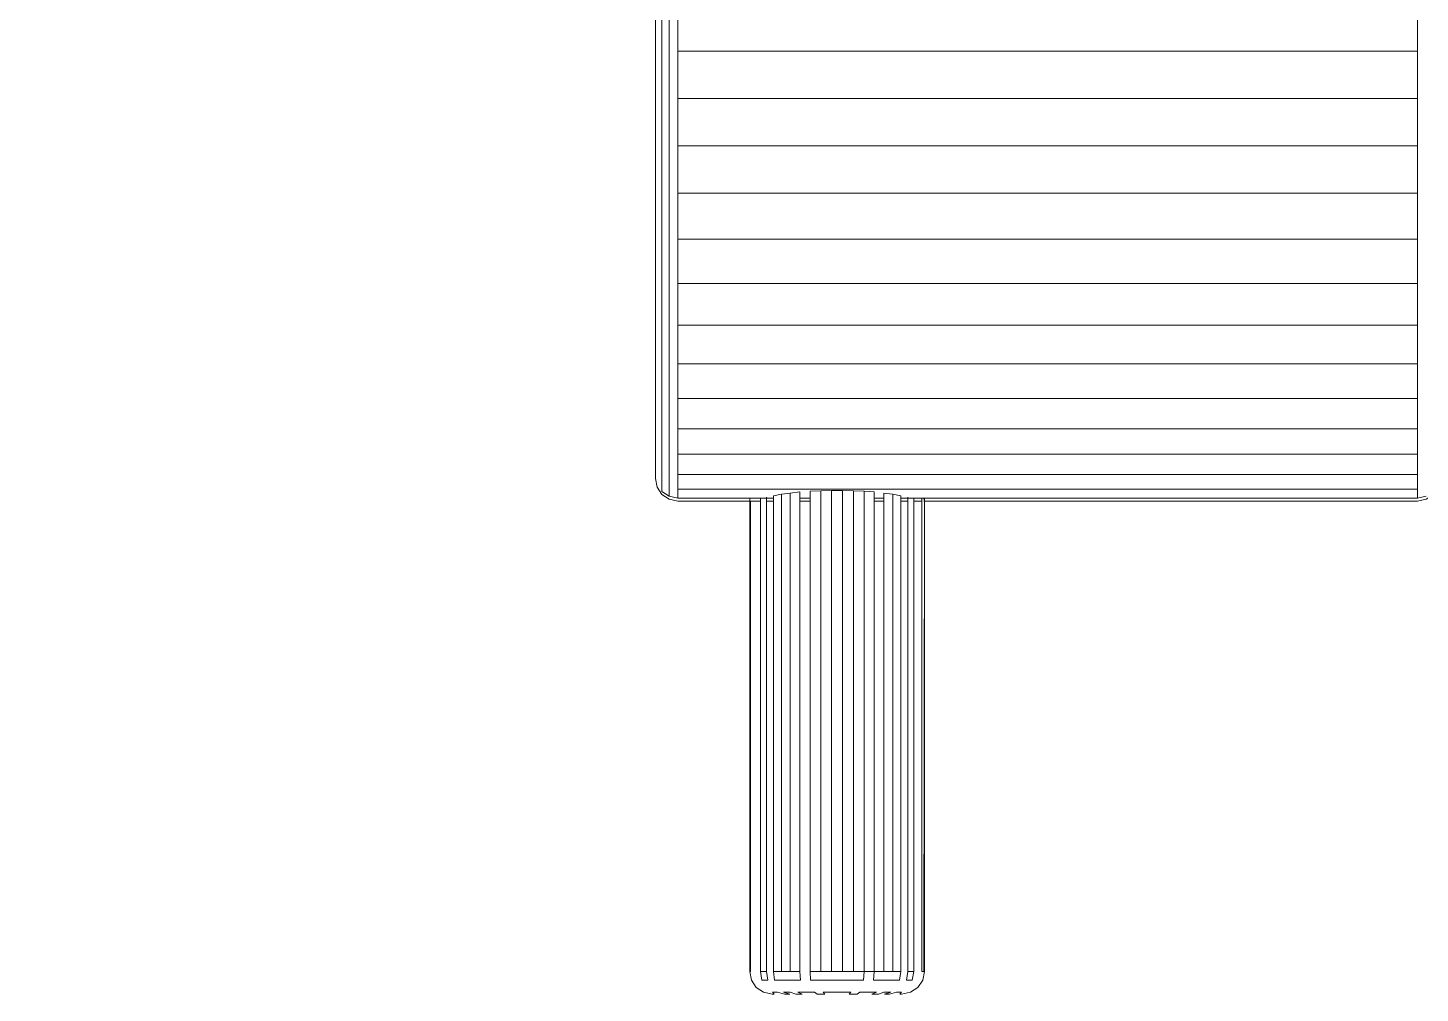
# Model space of a CAD drawing. Header units: centimetres. Extents: x -48696 to 156237, y -5617 to 29024.
# Drawn here: x 88706.5 to 88713.12, y 12971.67 to 12976.26 of the extents above; entities that cross this region are included whole.
import ezdxf

# ---------------------------------------------------------------- set-up
doc = ezdxf.new("R2010")
doc.units = ezdxf.units.CM
doc.layers.add('Moveis', color=1, linetype='Continuous', lineweight=9)
doc.layers.add('Parede Baixa', color=5, linetype='Continuous', lineweight=50)
doc.layers.add('Piso', color=55, linetype='Continuous')

# ---------------------------------------------------------------- blocks, each defined once
blk = doc.blocks.new('o')
at = {"layer": 'Moveis'}
for p, q in [((12558.3986, 3252.9781), (12558.3986, 3256.1577)), ((12558.3368, 3255.0878), (12558.3368, 3254.8831)), ((12558.3693, 3255.081), (12558.3693, 3254.8791)), ((12558.3368, 3254.8831), (12558.3368, 3254.6735)), ((12558.3693, 3254.8791), (12558.3693, 3254.6721)), ((12558.3368, 3254.6735), (12558.3368, 3254.4622)), ((12558.3693, 3254.6721), (12558.3693, 3254.4636)), ((12558.3368, 3254.4622), (12558.3368, 3254.2526)), ((12558.3693, 3254.4636), (12558.3693, 3254.2567)), ((12558.3368, 3254.2526), (12558.3368, 3254.048)), ((12558.3693, 3254.2567), (12558.3693, 3254.0547)), ((12558.3693, 3254.0547), (12558.3693, 3253.8608)), ((12558.3368, 3254.048), (12558.3368, 3253.8516)), ((12558.3368, 3253.8516), (12558.3368, 3253.6664)), ((12558.3693, 3253.8608), (12558.3693, 3253.6781)), ((12558.3368, 3253.6664), (12558.3368, 3253.4955)), ((12558.3693, 3253.6781), (12558.3693, 3253.5093)), ((12558.3693, 3253.5093), (12558.3693, 3253.3573)), ((12558.3368, 3253.4955), (12558.3368, 3253.3415)), ((12558.3368, 3253.3415), (12558.3368, 3253.2068)), ((12558.3693, 3253.3573), (12558.3693, 3253.2244)), ((12558.3368, 3253.2068), (12558.3368, 3253.0936)), ((12558.3693, 3253.2244), (12558.3693, 3253.1126)), ((12558.3368, 3253.0936), (12558.3368, 3253.0036)), ((12558.3693, 3253.1126), (12558.3693, 3253.0238)), ((12558.3368, 3253.0036), (12558.3368, 3252.9384)), ((12558.3693, 3253.0238), (12558.3693, 3252.9594)), ((12558.3368, 3252.9384), (12558.3368, 3252.8988)), ((12558.3693, 3252.9594), (12558.3693, 3252.9203)), ((12558.391, 3252.9397), (12558.3693, 3252.9072)), ((12558.3986, 3252.9781), (12558.391, 3252.9397)), ((12554.9603, 3252.8855), (12554.9986, 3252.8779)), ((12557.198, 3252.8779), (12554.9986, 3252.8779)), ((12557.198, 3252.8779), (12557.198, 3252.8912)), ((12557.198, 3250.7784), (12557.198, 3252.8779)), ((12557.2011, 3252.8779), (12557.198, 3252.8779)), ((12557.2463, 3252.8779), (12557.2103, 3252.8779)), ((12557.2725, 3252.8912), (12557.2725, 3252.8945)), ((12557.3038, 3252.8779), (12557.2725, 3252.8779)), ((12557.422, 3252.8779), (12557.3791, 3252.8779)), ((12557.7541, 3252.8779), (12557.7086, 3252.8779)), ((12557.9036, 3252.8779), (12557.8723, 3252.8779)), ((12557.9036, 3252.8912), (12557.9036, 3252.8945)), ((12557.975, 3252.8779), (12557.9298, 3252.8779)), ((12557.978, 3252.8779), (12557.978, 3252.8912)), ((12557.978, 3250.7784), (12557.978, 3252.8779)), ((12558.2986, 3252.8779), (12557.978, 3252.8779)), ((12558.3368, 3252.8855), (12558.2986, 3252.8779)), ((12558.3693, 3252.9072), (12558.3368, 3252.8855)), ((12557.2057, 3250.7402), (12557.198, 3250.7784)), ((12557.9704, 3250.7402), (12557.978, 3250.7784)), ((12557.2274, 3250.7077), (12557.2057, 3250.7402)), ((12557.2599, 3250.6861), (12557.2274, 3250.7077)), ((12557.253, 3250.7402), (12557.2787, 3250.7402)), ((12557.3093, 3250.7402), (12557.3443, 3250.7402)), ((12557.3443, 3250.7402), (12557.3832, 3250.7402)), ((12557.3832, 3250.7402), (12557.4252, 3250.7402)), ((12557.4699, 3250.7402), (12557.5164, 3250.7402)), ((12557.5164, 3250.7402), (12557.564, 3250.7402)), ((12557.564, 3250.7402), (12557.6121, 3250.7402)), ((12557.6121, 3250.7402), (12557.6597, 3250.7402)), ((12557.6597, 3250.7402), (12557.7062, 3250.7402)), ((12557.7509, 3250.7402), (12557.7929, 3250.7402)), ((12557.7929, 3250.7402), (12557.8318, 3250.7402)), ((12557.8318, 3250.7402), (12557.8668, 3250.7402)), ((12557.8974, 3250.7402), (12557.9231, 3250.7402)), ((12557.9162, 3250.6861), (12557.9487, 3250.7077)), ((12557.9487, 3250.7077), (12557.9704, 3250.7402)), ((12557.3005, 3250.6784), (12557.2599, 3250.6861)), ((12557.3005, 3250.6861), (12557.3226, 3250.6861)), ((12557.3488, 3250.6861), (12557.3789, 3250.6861)), ((12557.4122, 3250.6861), (12557.4483, 3250.6861)), ((12557.4483, 3250.6861), (12557.4866, 3250.6861)), ((12557.5266, 3250.6861), (12557.5674, 3250.6861)), ((12557.5674, 3250.6861), (12557.6087, 3250.6861)), ((12557.6087, 3250.6861), (12557.6495, 3250.6861)), ((12557.6895, 3250.6861), (12557.7278, 3250.6861)), ((12557.7278, 3250.6861), (12557.7639, 3250.6861)), ((12557.7972, 3250.6861), (12557.8273, 3250.6861)), ((12557.8535, 3250.6861), (12557.8756, 3250.6861)), ((12557.8779, 3250.6784), (12557.9162, 3250.6861))]:
    blk.add_line(p, q, dxfattribs=at)
for points, invisible_edges in [([(12561.0428, 3251.4871), (12560.9815, 3259.0995), (12560.9959, 3259.6551)], 13), ([(12561.0428, 3251.4871), (12560.9398, 3258.5819), (12560.9815, 3259.0995)], 13), ([(12561.0428, 3251.4871), (12560.8736, 3258.1378), (12560.9398, 3258.5819)], 13), ([(12561.0428, 3251.4871), (12560.7875, 3257.7974), (12560.8736, 3258.1378)], 13), ([(12561.0428, 3251.4871), (12560.7526, 3257.731), (12560.7875, 3257.7974)], 13), ([(12561.0428, 3251.4871), (12560.6872, 3257.5838), (12560.7526, 3257.731)], 13), ([(12561.0428, 3251.4871), (12560.6488, 3257.5098), (12560.6872, 3257.5838)], 13), ([(12561.0428, 3251.4871), (12560.5881, 3257.4603), (12560.6488, 3257.5098)], 13), ([(12561.0428, 3251.4871), (12560.4742, 3257.3839), (12560.5881, 3257.4603)], 13), ([(12560.0237, 3250.4681), (12558.5531, 3257.3604), (12559.131, 3257.3391)], 13), ([(12560.0237, 3250.4681), (12558.5531, 3257.3604), (12559.131, 3257.3391)], 13), ([(12560.0237, 3250.4681), (12558.5531, 3257.3604), (12559.131, 3257.3391)], 13), ([(12560.0237, 3250.4681), (12558.5531, 3257.3604), (12559.131, 3257.3391)], 13), ([(12560.0237, 3250.4681), (12558.5531, 3257.3604), (12559.131, 3257.3391)], 13), ([(12560.0237, 3250.4681), (12559.131, 3257.3391), (12559.1797, 3257.3675)], 13), ([(12560.0237, 3250.4681), (12559.131, 3257.3391), (12559.1797, 3257.3675)], 13), ([(12560.0237, 3250.4681), (12559.131, 3257.3391), (12559.1797, 3257.3675)], 13), ([(12560.0237, 3250.4681), (12559.131, 3257.3391), (12559.1797, 3257.3675)], 13), ([(12560.0237, 3250.4681), (12559.131, 3257.3391), (12559.1797, 3257.3675)], 13), ([(12560.0237, 3250.4681), (12559.1797, 3257.3675), (12559.182, 3257.3659)], 13), ([(12560.0237, 3250.4681), (12559.1797, 3257.3675), (12559.182, 3257.3659)], 13), ([(12560.0237, 3250.4681), (12559.1797, 3257.3675), (12559.182, 3257.3659)], 13), ([(12560.0237, 3250.4681), (12559.1797, 3257.3675), (12559.182, 3257.3659)], 13), ([(12560.0237, 3250.4681), (12559.1797, 3257.3675), (12559.182, 3257.3659)], 13), ([(12561.0428, 3251.4871), (12560.3996, 3257.3659), (12560.4742, 3257.3839)], 13), ([(12558.3693, 3255.081), (12558.391, 3256.196), (12558.3693, 3254.8791)], 3), ([(12558.3693, 3253.5093), (12558.391, 3256.196), (12558.3693, 3253.3573)], 3), ([(12558.391, 3252.9397), (12558.391, 3256.196), (12558.3986, 3252.9781)], 3), ([(12558.3986, 3252.9781), (12558.391, 3256.196), (12558.3986, 3256.1577)], 1), ([(12560.0237, 3250.4681), (12558.3986, 3252.9781), (12558.3986, 3256.1577)], 13), ([(12560.0237, 3250.4681), (12558.3986, 3252.9781), (12558.3986, 3256.1577)], 13), ([(12560.0237, 3250.4681), (12558.3986, 3252.9781), (12558.3986, 3256.1577)], 13), ([(12560.0237, 3250.4681), (12558.3986, 3252.9781), (12558.3986, 3256.1577)], 13), ([(12560.0237, 3250.4681), (12558.3986, 3252.9781), (12558.3986, 3256.1577)], 13), ([(12558.2986, 3255.0901), (12554.9986, 3254.8846), (12554.9986, 3255.0901)], 1), ([(12554.9986, 3254.8846), (12558.2986, 3255.0901), (12558.2986, 3254.8846)], 1), ([(12558.2986, 3254.8846), (12554.9986, 3254.674), (12554.9986, 3254.8846)], 1), ([(12554.9986, 3254.674), (12558.2986, 3254.8846), (12558.2986, 3254.674)], 1), ([(12558.3693, 3254.8791), (12558.3693, 3254.4636), (12558.3693, 3254.6721)], 1), ([(12558.3693, 3254.4636), (12558.3693, 3254.8791), (12558.3693, 3254.2567)], 3), ([(12558.2986, 3254.674), (12554.9986, 3254.4618), (12554.9986, 3254.674)], 1), ([(12554.9986, 3254.4618), (12558.2986, 3254.674), (12558.2986, 3254.4618)], 1), ([(12558.2986, 3254.4618), (12554.9986, 3254.2512), (12554.9986, 3254.4618)], 1), ([(12554.9986, 3254.2512), (12558.2986, 3254.4618), (12558.2986, 3254.2512)], 1), ([(12558.2986, 3254.2512), (12554.9986, 3254.0456), (12554.9986, 3254.2512)], 1), ([(12554.9986, 3254.0456), (12558.2986, 3254.2512), (12558.2986, 3254.0456)], 1), ([(12558.3693, 3253.8608), (12558.3693, 3254.0547), (12558.3693, 3254.2567)], 12), ([(12558.2986, 3254.0456), (12554.9986, 3253.8483), (12554.9986, 3254.0456)], 1), ([(12554.9986, 3253.8483), (12558.2986, 3254.0456), (12558.2986, 3253.8483)], 1), ([(12554.9986, 3253.8483), (12558.2986, 3253.6623), (12554.9986, 3253.6623)], 1), ([(12558.2986, 3253.6623), (12554.9986, 3253.8483), (12558.2986, 3253.8483)], 1), ([(12558.3693, 3253.5093), (12558.3693, 3253.6781), (12558.3693, 3253.8608)], 12), ([(12558.2986, 3253.6623), (12554.9986, 3253.4906), (12554.9986, 3253.6623)], 1), ([(12554.9986, 3253.4906), (12558.2986, 3253.6623), (12558.2986, 3253.4906)], 1), ([(12558.2986, 3253.4906), (12554.9986, 3253.3359), (12554.9986, 3253.4906)], 1), ([(12554.9986, 3253.3359), (12558.2986, 3253.4906), (12558.2986, 3253.3359)], 1), ([(12554.9986, 3253.3359), (12558.2986, 3253.2006), (12554.9986, 3253.2006)], 1), ([(12558.2986, 3253.2006), (12554.9986, 3253.3359), (12558.2986, 3253.3359)], 1), ([(12558.391, 3252.9397), (12558.3693, 3253.2244), (12558.3693, 3253.3573)], 13), ([(12558.2986, 3253.2006), (12554.9986, 3253.0869), (12554.9986, 3253.2006)], 1), ([(12554.9986, 3253.0869), (12558.2986, 3253.2006), (12558.2986, 3253.0869)], 1), ([(12558.3693, 3253.2244), (12558.3693, 3253.0238), (12558.3693, 3253.1126)], 1), ([(12558.3693, 3252.9072), (12558.3693, 3253.2244), (12558.391, 3252.9397)], 3), ([(12558.2986, 3253.0869), (12554.9986, 3252.9966), (12554.9986, 3253.0869)], 1), ([(12554.9986, 3252.9966), (12558.2986, 3253.0869), (12558.2986, 3252.9966)], 1), ([(12557.2274, 3250.7077), (12554.0735, 3252.7536), (12554.1435, 3253.0279)], 13), ([(12557.2274, 3250.7077), (12554.0735, 3252.7536), (12554.1435, 3253.0279)], 13), ([(12557.2274, 3250.7077), (12554.0735, 3252.7536), (12554.1435, 3253.0279)], 13), ([(12557.2274, 3250.7077), (12554.0735, 3252.7536), (12554.1435, 3253.0279)], 13), ([(12557.2274, 3250.7077), (12554.0735, 3252.7536), (12554.1435, 3253.0279)], 13), ([(12557.2274, 3250.7077), (12554.1435, 3253.0279), (12554.1445, 3253.0318)], 13), ([(12557.2274, 3250.7077), (12554.1435, 3253.0279), (12554.1445, 3253.0318)], 13), ([(12557.2274, 3250.7077), (12554.1435, 3253.0279), (12554.1445, 3253.0318)], 13), ([(12557.2274, 3250.7077), (12554.1435, 3253.0279), (12554.1445, 3253.0318)], 13), ([(12557.2274, 3250.7077), (12554.1435, 3253.0279), (12554.1445, 3253.0318)], 13), ([(12558.3693, 3252.9203), (12558.3693, 3252.9594), (12558.3693, 3253.0238)], 12), ([(12558.2986, 3252.9966), (12554.9986, 3252.931), (12554.9986, 3252.9966)], 1), ([(12554.9986, 3252.931), (12558.2986, 3252.9966), (12558.2986, 3252.931)], 1), ([(12560.0237, 3250.4681), (12558.3693, 3252.9072), (12558.391, 3252.9397)], 13), ([(12560.0237, 3250.4681), (12558.3693, 3252.9072), (12558.391, 3252.9397)], 13), ([(12560.0237, 3250.4681), (12558.3693, 3252.9072), (12558.391, 3252.9397)], 13), ([(12560.0237, 3250.4681), (12558.3693, 3252.9072), (12558.391, 3252.9397)], 13), ([(12560.0237, 3250.4681), (12558.3693, 3252.9072), (12558.391, 3252.9397)], 13), ([(12560.0237, 3250.4681), (12558.391, 3252.9397), (12558.3986, 3252.9781)], 13), ([(12560.0237, 3250.4681), (12558.391, 3252.9397), (12558.3986, 3252.9781)], 13), ([(12560.0237, 3250.4681), (12558.391, 3252.9397), (12558.3986, 3252.9781)], 13), ([(12560.0237, 3250.4681), (12558.391, 3252.9397), (12558.3986, 3252.9781)], 13), ([(12560.0237, 3250.4681), (12558.391, 3252.9397), (12558.3986, 3252.9781)], 13), ([(12557.2274, 3250.7077), (12554.9279, 3252.9072), (12554.9603, 3252.8855)], 13), ([(12557.2274, 3250.7077), (12554.9279, 3252.9072), (12554.9603, 3252.8855)], 13), ([(12557.2274, 3250.7077), (12554.9279, 3252.9072), (12554.9603, 3252.8855)], 13), ([(12557.2274, 3250.7077), (12554.9279, 3252.9072), (12554.9603, 3252.8855)], 13), ([(12557.2274, 3250.7077), (12554.9279, 3252.9072), (12554.9603, 3252.8855)], 13), ([(12554.9603, 3252.8855), (12554.9603, 3252.8988), (12554.9986, 3252.8779)], 3), ([(12554.9986, 3252.8779), (12554.9603, 3252.8988), (12554.9986, 3252.8912)], 13), ([(12557.2274, 3250.7077), (12554.9603, 3252.8855), (12554.9986, 3252.8779)], 13), ([(12557.2274, 3250.7077), (12554.9603, 3252.8855), (12554.9986, 3252.8779)], 13), ([(12557.2274, 3250.7077), (12554.9603, 3252.8855), (12554.9986, 3252.8779)], 13), ([(12557.2274, 3250.7077), (12554.9603, 3252.8855), (12554.9986, 3252.8779)], 13), ([(12557.2274, 3250.7077), (12554.9603, 3252.8855), (12554.9986, 3252.8779)], 13), ([(12554.9986, 3252.931), (12557.5636, 3252.925), (12554.9986, 3252.8912)], 3), ([(12557.5636, 3252.925), (12554.9986, 3252.931), (12558.2986, 3252.931)], 13), ([(12554.9986, 3252.8912), (12557.5636, 3252.925), (12557.515, 3252.9239)], 13), ([(12554.9986, 3252.8912), (12557.515, 3252.9239), (12557.4675, 3252.9216)], 13), ([(12554.9986, 3252.8912), (12557.4675, 3252.9216), (12557.422, 3252.9181)], 13), ([(12554.9986, 3252.8912), (12557.3791, 3252.9136), (12557.198, 3252.8912)], 3), ([(12554.9986, 3252.8779), (12554.9986, 3252.8912), (12557.198, 3252.8912)], 13), ([(12554.9986, 3252.8779), (12557.198, 3252.8912), (12557.198, 3252.8779)], 1), ([(12557.2274, 3250.7077), (12554.9986, 3252.8779), (12557.2057, 3250.7402)], 3), ([(12557.2057, 3250.7402), (12554.9986, 3252.8779), (12557.198, 3250.7784)], 3), ([(12557.198, 3250.7784), (12554.9986, 3252.8779), (12557.198, 3252.8779)], 1), ([(12557.2274, 3250.7077), (12554.9986, 3252.8779), (12557.2057, 3250.7402)], 3), ([(12557.2057, 3250.7402), (12554.9986, 3252.8779), (12557.198, 3250.7784)], 3), ([(12557.198, 3250.7784), (12554.9986, 3252.8779), (12557.198, 3252.8779)], 1), ([(12557.2274, 3250.7077), (12554.9986, 3252.8779), (12557.2057, 3250.7402)], 3), ([(12557.2057, 3250.7402), (12554.9986, 3252.8779), (12557.198, 3250.7784)], 3), ([(12557.198, 3250.7784), (12554.9986, 3252.8779), (12557.198, 3252.8779)], 1), ([(12557.2274, 3250.7077), (12554.9986, 3252.8779), (12557.2057, 3250.7402)], 3), ([(12557.2057, 3250.7402), (12554.9986, 3252.8779), (12557.198, 3250.7784)], 3), ([(12557.198, 3250.7784), (12554.9986, 3252.8779), (12557.198, 3252.8779)], 1), ([(12557.2274, 3250.7077), (12554.9986, 3252.8779), (12557.2057, 3250.7402)], 3), ([(12557.2057, 3250.7402), (12554.9986, 3252.8779), (12557.198, 3250.7784)], 3), ([(12557.198, 3250.7784), (12554.9986, 3252.8779), (12557.198, 3252.8779)], 1), ([(12557.198, 3252.8912), (12557.3791, 3252.9136), (12557.2011, 3252.8912)], 3), ([(12557.2011, 3252.8912), (12557.2011, 3250.7784), (12557.198, 3252.8779)], 1), ([(12557.2011, 3250.7784), (12557.198, 3250.7784), (12557.198, 3252.8779)], 1), ([(12557.2011, 3252.8912), (12557.3791, 3252.9136), (12557.2103, 3252.8912)], 3), ([(12557.2011, 3250.7784), (12557.2011, 3252.8912), (12557.2103, 3252.8912)], 13), ([(12557.2011, 3250.7784), (12557.2103, 3252.8912), (12557.2103, 3250.7784)], 3), ([(12557.2103, 3252.8912), (12557.3791, 3252.9136), (12557.3395, 3252.9081)], 13), ([(12557.2103, 3252.8912), (12557.3395, 3252.9081), (12557.3038, 3252.9017)], 13), ([(12557.2103, 3252.8912), (12557.3038, 3252.9017), (12557.2463, 3252.8912)], 3), ([(12557.2103, 3250.7784), (12557.2103, 3252.8912), (12557.2103, 3252.8779)], 1), ([(12557.2463, 3252.8779), (12557.2103, 3250.7784), (12557.2103, 3252.8779)], 1), ([(12557.2274, 3250.7077), (12557.2463, 3252.8779), (12557.2463, 3250.7784)], 13), ([(12557.2463, 3252.8912), (12557.3038, 3252.9017), (12557.2725, 3252.8912)], 3), ([(12557.2725, 3252.8912), (12557.2463, 3252.8779), (12557.2463, 3252.8912)], 1), ([(12557.2463, 3252.8779), (12557.2725, 3252.8912), (12557.2463, 3250.7784)], 3), ([(12557.2463, 3250.7784), (12557.2725, 3252.8912), (12557.2725, 3250.7784)], 3), ([(12557.3038, 3252.8912), (12557.2725, 3252.8912), (12557.3038, 3252.9017)], 2), ([(12557.2725, 3250.7784), (12557.2725, 3252.8912), (12557.2725, 3252.8779)], 1), ([(12557.3038, 3252.8779), (12557.2725, 3250.7784), (12557.2725, 3252.8779)], 1), ([(12557.2725, 3250.7784), (12557.3038, 3252.8779), (12557.2787, 3250.7402)], 3), ([(12557.3005, 3250.6861), (12557.3038, 3252.8779), (12557.3038, 3250.7784)], 13), ([(12557.3395, 3252.9081), (12557.3038, 3252.8912), (12557.3038, 3252.9017)], 1), ([(12557.3038, 3252.8912), (12557.3395, 3252.9081), (12557.3038, 3252.8779)], 3), ([(12557.3038, 3252.8779), (12557.3395, 3252.9081), (12557.3038, 3250.7784)], 3), ([(12557.3038, 3250.7784), (12557.3395, 3252.9081), (12557.3395, 3250.7784)], 1), ([(12557.3791, 3252.9136), (12557.3395, 3250.7784), (12557.3395, 3252.9081)], 1), ([(12557.3395, 3250.7784), (12557.3791, 3252.9136), (12557.3791, 3250.7784)], 3), ([(12557.3791, 3252.9136), (12557.422, 3252.9181), (12557.3791, 3252.8912)], 3), ([(12557.422, 3252.8912), (12557.3791, 3252.8912), (12557.422, 3252.9181)], 2), ([(12557.3791, 3250.7784), (12557.3791, 3252.9136), (12557.3791, 3252.8912)], 13), ([(12557.3791, 3250.7784), (12557.3791, 3252.8912), (12557.3791, 3252.8779)], 1), ([(12557.422, 3252.8779), (12557.3791, 3250.7784), (12557.3791, 3252.8779)], 1), ([(12557.3791, 3250.7784), (12557.422, 3252.8779), (12557.422, 3250.7784)], 1), ([(12557.4675, 3252.9216), (12557.422, 3252.8912), (12557.422, 3252.9181)], 1), ([(12557.422, 3252.8912), (12557.4675, 3252.9216), (12557.422, 3252.8779)], 3), ([(12557.422, 3252.8779), (12557.4675, 3252.9216), (12557.422, 3250.7784)], 3), ([(12557.422, 3250.7784), (12557.4675, 3252.9216), (12557.4675, 3250.7784)], 1), ([(12557.515, 3252.9239), (12557.4675, 3250.7784), (12557.4675, 3252.9216)], 1), ([(12557.4675, 3250.7784), (12557.515, 3252.9239), (12557.515, 3250.7784)], 1), ([(12557.5636, 3252.925), (12557.515, 3250.7784), (12557.515, 3252.9239)], 1), ([(12557.515, 3250.7784), (12557.5636, 3252.925), (12557.5636, 3250.7784)], 1), ([(12557.5636, 3252.925), (12558.2986, 3252.931), (12557.6125, 3252.925)], 3), ([(12557.6125, 3252.925), (12557.5636, 3250.7784), (12557.5636, 3252.925)], 1), ([(12557.5636, 3250.7784), (12557.6125, 3252.925), (12557.6125, 3250.7784)], 1), ([(12557.6125, 3252.925), (12558.2986, 3252.931), (12557.6611, 3252.9239)], 3), ([(12557.6611, 3252.9239), (12557.6125, 3250.7784), (12557.6125, 3252.925)], 1), ([(12557.6125, 3250.7784), (12557.6611, 3252.9239), (12557.6611, 3250.7784)], 1), ([(12557.6611, 3252.9239), (12558.2986, 3252.931), (12557.7086, 3252.9216)], 3), ([(12557.6611, 3252.9239), (12557.7086, 3250.7784), (12557.6611, 3250.7784)], 1), ([(12557.7086, 3250.7784), (12557.6611, 3252.9239), (12557.7086, 3252.9216)], 13), ([(12557.7086, 3250.7784), (12557.7086, 3252.9216), (12557.7086, 3252.8912)], 13), ([(12557.7086, 3252.9216), (12557.7541, 3252.9181), (12557.7086, 3252.8912)], 3), ([(12557.7541, 3252.8912), (12557.7086, 3252.8912), (12557.7541, 3252.9181)], 2), ([(12557.7086, 3250.7784), (12557.7086, 3252.8912), (12557.7086, 3252.8779)], 1), ([(12557.7541, 3252.8779), (12557.7086, 3250.7784), (12557.7086, 3252.8779)], 1), ([(12557.7509, 3250.7402), (12557.7541, 3252.8779), (12557.7541, 3250.7784)], 1), ([(12557.7541, 3252.9181), (12558.2986, 3252.931), (12557.797, 3252.9136)], 3), ([(12557.797, 3252.9136), (12557.7541, 3252.8912), (12557.7541, 3252.9181)], 1), ([(12557.7541, 3252.8912), (12557.797, 3252.9136), (12557.7541, 3252.8779)], 3), ([(12557.7541, 3252.8779), (12557.797, 3252.9136), (12557.7541, 3250.7784)], 3), ([(12557.7541, 3250.7784), (12557.797, 3252.9136), (12557.797, 3250.7784)], 1), ([(12557.797, 3252.9136), (12558.2986, 3252.931), (12557.8366, 3252.9081)], 3), ([(12557.8366, 3252.9081), (12557.797, 3250.7784), (12557.797, 3252.9136)], 1), ([(12557.797, 3250.7784), (12557.8366, 3252.9081), (12557.8366, 3250.7784)], 1), ([(12557.8366, 3252.9081), (12558.2986, 3252.931), (12557.8723, 3252.9017)], 3), ([(12557.8723, 3252.9017), (12557.8366, 3250.7784), (12557.8366, 3252.9081)], 1), ([(12557.8366, 3250.7784), (12557.8723, 3252.9017), (12557.8723, 3250.7784)], 3), ([(12557.8723, 3252.9017), (12558.2986, 3252.931), (12557.8723, 3252.8912)], 3), ([(12557.8723, 3252.8912), (12558.2986, 3252.931), (12557.9036, 3252.8912)], 3), ([(12557.8723, 3250.7784), (12557.8723, 3252.9017), (12557.8723, 3252.8912)], 13), ([(12557.8723, 3250.7784), (12557.8723, 3252.8912), (12557.8723, 3252.8779)], 1), ([(12557.9036, 3252.8779), (12557.8723, 3250.7784), (12557.8723, 3252.8779)], 1), ([(12557.8974, 3250.7402), (12557.9036, 3252.8779), (12557.9036, 3250.7784)], 1), ([(12557.9036, 3252.8912), (12558.2986, 3252.931), (12557.9298, 3252.8912)], 3), ([(12557.9298, 3252.8912), (12557.9036, 3252.8779), (12557.9036, 3252.8912)], 1), ([(12557.9036, 3252.8779), (12557.9298, 3252.8912), (12557.9036, 3250.7784)], 3), ([(12557.9036, 3250.7784), (12557.9298, 3252.8912), (12557.9298, 3250.7784)], 3), ([(12557.9298, 3252.8912), (12558.2986, 3252.931), (12557.975, 3252.8912)], 3), ([(12557.9298, 3250.7784), (12557.9298, 3252.8912), (12557.9298, 3252.8779)], 1), ([(12557.9487, 3250.7077), (12557.9298, 3250.7784), (12557.9298, 3252.8779)], 13), ([(12557.9487, 3250.7077), (12557.9298, 3252.8779), (12557.975, 3252.8779)], 13), ([(12557.9487, 3250.7077), (12557.975, 3252.8779), (12557.9704, 3250.7402)], 3), ([(12557.9704, 3250.7402), (12557.975, 3252.8779), (12557.975, 3250.7784)], 13), ([(12557.975, 3252.8912), (12558.2986, 3252.931), (12557.978, 3252.8912)], 3), ([(12557.978, 3252.8912), (12558.2986, 3252.931), (12558.2986, 3252.8912)], 1), ([(12558.2986, 3252.8912), (12557.978, 3252.8779), (12557.978, 3252.8912)], 1), ([(12557.978, 3252.8779), (12558.2986, 3252.8912), (12558.2986, 3252.8779)], 3), ([(12558.2986, 3252.8779), (12557.978, 3250.7784), (12557.978, 3252.8779)], 1), ([(12558.2986, 3252.8779), (12557.978, 3250.7784), (12557.978, 3252.8779)], 1), ([(12558.2986, 3252.8779), (12557.978, 3250.7784), (12557.978, 3252.8779)], 1), ([(12558.2986, 3252.8779), (12557.978, 3250.7784), (12557.978, 3252.8779)], 1), ([(12558.2986, 3252.8779), (12557.978, 3250.7784), (12557.978, 3252.8779)], 1), ([(12558.2986, 3252.8779), (12558.2986, 3252.8912), (12558.3368, 3252.8988)], 13), ([(12558.2986, 3252.8779), (12558.3368, 3252.8988), (12558.3368, 3252.8855)], 3), ([(12560.0237, 3250.4681), (12558.2986, 3252.8779), (12558.3368, 3252.8855)], 13), ([(12560.0237, 3250.4681), (12558.2986, 3252.8779), (12558.3368, 3252.8855)], 13), ([(12560.0237, 3250.4681), (12558.2986, 3252.8779), (12558.3368, 3252.8855)], 13), ([(12560.0237, 3250.4681), (12558.2986, 3252.8779), (12558.3368, 3252.8855)], 13), ([(12560.0237, 3250.4681), (12558.2986, 3252.8779), (12558.3368, 3252.8855)], 13), ([(12558.3368, 3252.8855), (12558.3368, 3252.8988), (12558.3693, 3252.9203)], 13), ([(12558.3368, 3252.8855), (12558.3693, 3252.9203), (12558.3693, 3252.9072)], 3), ([(12560.0237, 3250.4681), (12558.3368, 3252.8855), (12558.3693, 3252.9072)], 13), ([(12560.0237, 3250.4681), (12558.3368, 3252.8855), (12558.3693, 3252.9072)], 13), ([(12560.0237, 3250.4681), (12558.3368, 3252.8855), (12558.3693, 3252.9072)], 13), ([(12560.0237, 3250.4681), (12558.3368, 3252.8855), (12558.3693, 3252.9072)], 13), ([(12560.0237, 3250.4681), (12558.3368, 3252.8855), (12558.3693, 3252.9072)], 13), ([(12557.2599, 3250.6861), (12553.9478, 3252.2607), (12554.0735, 3252.7536)], 13), ([(12557.2599, 3250.6861), (12553.9478, 3252.2607), (12554.0735, 3252.7536)], 13), ([(12557.2599, 3250.6861), (12553.9478, 3252.2607), (12554.0735, 3252.7536)], 13), ([(12557.2599, 3250.6861), (12553.9478, 3252.2607), (12554.0735, 3252.7536)], 13), ([(12557.2599, 3250.6861), (12553.9478, 3252.2607), (12554.0735, 3252.7536)], 13), ([(12557.2599, 3250.6861), (12554.0735, 3252.7536), (12557.2274, 3250.7077)], 3), ([(12557.2599, 3250.6861), (12554.0735, 3252.7536), (12557.2274, 3250.7077)], 3), ([(12557.2599, 3250.6861), (12554.0735, 3252.7536), (12557.2274, 3250.7077)], 3), ([(12557.2599, 3250.6861), (12554.0735, 3252.7536), (12557.2274, 3250.7077)], 3), ([(12557.2599, 3250.6861), (12554.0735, 3252.7536), (12557.2274, 3250.7077)], 3), ([(12557.2599, 3250.6861), (12553.9049, 3252.0925), (12553.9478, 3252.2607)], 13), ([(12557.2599, 3250.6861), (12553.9049, 3252.0925), (12553.9478, 3252.2607)], 13), ([(12557.2599, 3250.6861), (12553.9049, 3252.0925), (12553.9478, 3252.2607)], 13), ([(12557.2599, 3250.6861), (12553.9049, 3252.0925), (12553.9478, 3252.2607)], 13), ([(12557.2599, 3250.6861), (12553.9049, 3252.0925), (12553.9478, 3252.2607)], 13), ([(12557.2599, 3250.6861), (12553.8561, 3251.9703), (12553.9049, 3252.0925)], 13), ([(12557.2599, 3250.6861), (12553.8561, 3251.9703), (12553.9049, 3252.0925)], 13), ([(12557.2599, 3250.6861), (12553.8561, 3251.9703), (12553.9049, 3252.0925)], 13), ([(12557.2599, 3250.6861), (12553.8561, 3251.9703), (12553.9049, 3252.0925)], 13), ([(12557.2599, 3250.6861), (12553.8561, 3251.9703), (12553.9049, 3252.0925)], 13), ([(12557.2599, 3250.6861), (12552.103, 3251.9955), (12552.1413, 3251.9879)], 13), ([(12557.2599, 3250.6861), (12552.103, 3251.9955), (12552.1413, 3251.9879)], 13), ([(12557.2599, 3250.6861), (12552.103, 3251.9955), (12552.1413, 3251.9879)], 13), ([(12557.2599, 3250.6861), (12552.103, 3251.9955), (12552.1413, 3251.9879)], 13), ([(12557.2599, 3250.6861), (12552.103, 3251.9955), (12552.1413, 3251.9879)], 13), ([(12557.2599, 3250.6861), (12553.7776, 3251.8647), (12553.8561, 3251.9703)], 13), ([(12557.2599, 3250.6861), (12553.7776, 3251.8647), (12553.8561, 3251.9703)], 13), ([(12557.2599, 3250.6861), (12553.7776, 3251.8647), (12553.8561, 3251.9703)], 13), ([(12557.2599, 3250.6861), (12553.7776, 3251.8647), (12553.8561, 3251.9703)], 13), ([(12557.2599, 3250.6861), (12553.7776, 3251.8647), (12553.8561, 3251.9703)], 13), ([(12557.2599, 3250.6861), (12553.6748, 3251.7832), (12553.7776, 3251.8647)], 13), ([(12557.2599, 3250.6861), (12553.6748, 3251.7832), (12553.7776, 3251.8647)], 13), ([(12557.2599, 3250.6861), (12553.6748, 3251.7832), (12553.7776, 3251.8647)], 13), ([(12557.2599, 3250.6861), (12553.6748, 3251.7832), (12553.7776, 3251.8647)], 13), ([(12557.2599, 3250.6861), (12553.6748, 3251.7832), (12553.7776, 3251.8647)], 13), ([(12557.2599, 3250.6861), (12553.5547, 3251.7311), (12553.6748, 3251.7832)], 13), ([(12557.2599, 3250.6861), (12553.5547, 3251.7311), (12553.6748, 3251.7832)], 13), ([(12557.2599, 3250.6861), (12553.5547, 3251.7311), (12553.6748, 3251.7832)], 13), ([(12557.2599, 3250.6861), (12553.5547, 3251.7311), (12553.6748, 3251.7832)], 13), ([(12557.2599, 3250.6861), (12553.5547, 3251.7311), (12553.6748, 3251.7832)], 13), ([(12557.2599, 3250.6861), (12553.2957, 3251.7275), (12553.4254, 3251.7121)], 13), ([(12557.2599, 3250.6861), (12553.2957, 3251.7275), (12553.4254, 3251.7121)], 13), ([(12557.2599, 3250.6861), (12553.2957, 3251.7275), (12553.4254, 3251.7121)], 13), ([(12557.2599, 3250.6861), (12553.2957, 3251.7275), (12553.4254, 3251.7121)], 13), ([(12557.2599, 3250.6861), (12553.2957, 3251.7275), (12553.4254, 3251.7121)], 13), ([(12557.2599, 3250.6861), (12553.4254, 3251.7121), (12553.5547, 3251.7311)], 13), ([(12557.2599, 3250.6861), (12553.4254, 3251.7121), (12553.5547, 3251.7311)], 13), ([(12557.2599, 3250.6861), (12553.4254, 3251.7121), (12553.5547, 3251.7311)], 13), ([(12557.2599, 3250.6861), (12553.4254, 3251.7121), (12553.5547, 3251.7311)], 13), ([(12557.2599, 3250.6861), (12553.4254, 3251.7121), (12553.5547, 3251.7311)], 13), ([(12557.198, 3250.7784), (12557.2011, 3250.7784), (12557.2057, 3250.7402)], 3), ([(12557.2057, 3250.7402), (12557.2011, 3250.7784), (12557.2103, 3250.7784)], 13), ([(12557.2057, 3250.7402), (12557.2103, 3250.7784), (12557.2274, 3250.7077)], 3), ([(12557.2274, 3250.7077), (12557.2463, 3250.7784), (12557.2599, 3250.6861)], 3), ([(12557.2599, 3250.6861), (12557.2463, 3250.7784), (12557.253, 3250.7402)], 13), ([(12557.3005, 3250.6861), (12557.3038, 3250.7784), (12557.3093, 3250.7402)], 13), ([(12557.4675, 3250.7784), (12557.4252, 3250.7402), (12557.422, 3250.7784)], 1), ([(12557.4483, 3250.6861), (12557.4675, 3250.7784), (12557.4699, 3250.7402)], 13), ([(12557.7278, 3250.6861), (12557.7062, 3250.7402), (12557.7086, 3250.7784)], 13), ([(12557.8756, 3250.6861), (12557.8668, 3250.7402), (12557.8723, 3250.7784)], 13), ([(12557.9487, 3250.7077), (12557.9231, 3250.7402), (12557.9298, 3250.7784)], 13), ([(12586.1237, 3245.9681), (12557.9704, 3250.7402), (12557.978, 3250.7784)], 13), ([(12586.1237, 3245.9681), (12557.9704, 3250.7402), (12557.978, 3250.7784)], 13), ([(12586.1237, 3245.9681), (12557.9704, 3250.7402), (12557.978, 3250.7784)], 13), ([(12586.1237, 3245.9681), (12557.9704, 3250.7402), (12557.978, 3250.7784)], 13), ([(12586.1237, 3245.9681), (12557.9704, 3250.7402), (12557.978, 3250.7784)], 13), ([(12557.9704, 3250.7402), (12557.975, 3250.7784), (12557.978, 3250.7784)], 1), ([(12557.2599, 3250.6861), (12557.253, 3250.7402), (12557.2787, 3250.7402)], 13), ([(12557.2599, 3250.6861), (12557.2787, 3250.7402), (12557.3005, 3250.6784)], 3), ([(12557.3005, 3250.6861), (12557.3093, 3250.7402), (12557.3226, 3250.6861)], 3), ([(12557.3226, 3250.6861), (12557.3093, 3250.7402), (12557.3443, 3250.7402)], 13), ([(12557.3832, 3250.7402), (12557.3488, 3250.6861), (12557.3443, 3250.7402)], 3), ([(12557.3488, 3250.6861), (12557.3832, 3250.7402), (12557.3789, 3250.6861)], 3), ([(12557.3789, 3250.6861), (12557.3832, 3250.7402), (12557.4033, 3250.6784)], 3), ([(12557.4033, 3250.6784), (12557.3832, 3250.7402), (12557.4252, 3250.7402)], 13), ([(12557.4122, 3250.6861), (12557.4252, 3250.7402), (12557.4483, 3250.6861)], 3), ([(12557.4483, 3250.6861), (12557.4699, 3250.7402), (12557.4866, 3250.6861)], 3), ([(12557.4866, 3250.6861), (12557.4699, 3250.7402), (12557.5164, 3250.7402)], 13), ([(12557.4866, 3250.6861), (12557.5164, 3250.7402), (12557.4985, 3250.6784)], 3), ([(12557.564, 3250.7402), (12557.5266, 3250.6861), (12557.5164, 3250.7402)], 3), ([(12557.5266, 3250.6861), (12557.564, 3250.7402), (12557.5674, 3250.6861)], 3), ([(12557.5674, 3250.6861), (12557.564, 3250.7402), (12557.6121, 3250.7402)], 13), ([(12557.5674, 3250.6861), (12557.6121, 3250.7402), (12557.6087, 3250.6861)], 3), ([(12557.6087, 3250.6861), (12557.6121, 3250.7402), (12557.6495, 3250.6861)], 3), ([(12557.6495, 3250.6861), (12557.6121, 3250.7402), (12557.6597, 3250.7402)], 13), ([(12557.6776, 3250.6784), (12557.6597, 3250.7402), (12557.7062, 3250.7402)], 13), ([(12557.6776, 3250.6784), (12557.7062, 3250.7402), (12557.6895, 3250.6861)], 3), ([(12557.6895, 3250.6861), (12557.7062, 3250.7402), (12557.7278, 3250.6861)], 3), ([(12557.7509, 3250.7402), (12557.7639, 3250.6861), (12557.7278, 3250.6861)], 13), ([(12557.7639, 3250.6861), (12557.7509, 3250.7402), (12557.7929, 3250.7402)], 13), ([(12557.7728, 3250.6784), (12557.7929, 3250.7402), (12557.7972, 3250.6861)], 3), ([(12557.7972, 3250.6861), (12557.7929, 3250.7402), (12557.8318, 3250.7402)], 13), ([(12557.7972, 3250.6861), (12557.8318, 3250.7402), (12557.8273, 3250.6861)], 3), ([(12557.8535, 3250.6861), (12557.8318, 3250.7402), (12557.8668, 3250.7402)], 13), ([(12557.8535, 3250.6861), (12557.8668, 3250.7402), (12557.8756, 3250.6861)], 3), ([(12557.8974, 3250.7402), (12557.9162, 3250.6861), (12557.8779, 3250.6784)], 13), ([(12557.9162, 3250.6861), (12557.8974, 3250.7402), (12557.9231, 3250.7402)], 13), ([(12557.9162, 3250.6861), (12557.9231, 3250.7402), (12557.9487, 3250.7077)], 3), ([(12586.1237, 3245.9681), (12557.9162, 3250.6861), (12557.9487, 3250.7077)], 13), ([(12586.1237, 3245.9681), (12557.9162, 3250.6861), (12557.9487, 3250.7077)], 13), ([(12586.1237, 3245.9681), (12557.9162, 3250.6861), (12557.9487, 3250.7077)], 13), ([(12586.1237, 3245.9681), (12557.9162, 3250.6861), (12557.9487, 3250.7077)], 13), ([(12586.1237, 3245.9681), (12557.9162, 3250.6861), (12557.9487, 3250.7077)], 13), ([(12586.1237, 3245.9681), (12557.9487, 3250.7077), (12557.9704, 3250.7402)], 13), ([(12586.1237, 3245.9681), (12557.9487, 3250.7077), (12557.9704, 3250.7402)], 13), ([(12586.1237, 3245.9681), (12557.9487, 3250.7077), (12557.9704, 3250.7402)], 13), ([(12586.1237, 3245.9681), (12557.9487, 3250.7077), (12557.9704, 3250.7402)], 13), ([(12586.1237, 3245.9681), (12557.9487, 3250.7077), (12557.9704, 3250.7402)], 13), ([(12552.0237, 3245.9681), (12557.2599, 3250.6861), (12557.3005, 3250.6784)], 13), ([(12552.0237, 3245.9681), (12557.2599, 3250.6861), (12557.3005, 3250.6784)], 13), ([(12552.0237, 3245.9681), (12557.2599, 3250.6861), (12557.3005, 3250.6784)], 13), ([(12552.0237, 3245.9681), (12557.2599, 3250.6861), (12557.3005, 3250.6784)], 13), ([(12552.0237, 3245.9681), (12557.2599, 3250.6861), (12557.3005, 3250.6784)], 13), ([(12557.3005, 3250.6784), (12557.3005, 3250.6861), (12557.3074, 3250.6784)], 1), ([(12557.3226, 3250.6861), (12557.3488, 3250.6861), (12557.3536, 3250.6784)], 3), ([(12557.3536, 3250.6784), (12557.3488, 3250.6861), (12557.3768, 3250.6784)], 1), ([(12557.4328, 3250.6784), (12557.4033, 3250.6784), (12557.4122, 3250.6861)], 2), ([(12557.4985, 3250.6784), (12557.5266, 3250.6861), (12557.5337, 3250.6784)], 1), ([(12557.6495, 3250.6861), (12557.6776, 3250.6784), (12557.6424, 3250.6784)], 1), ([(12557.7728, 3250.6784), (12557.7433, 3250.6784), (12557.7639, 3250.6861)], 12), ([(12557.8273, 3250.6861), (12557.8225, 3250.6784), (12557.7993, 3250.6784)], 1), ([(12557.8225, 3250.6784), (12557.8273, 3250.6861), (12557.8535, 3250.6861)], 3), ([(12557.8779, 3250.6784), (12557.8687, 3250.6784), (12557.8756, 3250.6861)], 12), ([(12586.1237, 3245.9681), (12557.8779, 3250.6784), (12557.9162, 3250.6861)], 13), ([(12586.1237, 3245.9681), (12557.8779, 3250.6784), (12557.9162, 3250.6861)], 13), ([(12586.1237, 3245.9681), (12557.8779, 3250.6784), (12557.9162, 3250.6861)], 13), ([(12586.1237, 3245.9681), (12557.8779, 3250.6784), (12557.9162, 3250.6861)], 13), ([(12586.1237, 3245.9681), (12557.8779, 3250.6784), (12557.9162, 3250.6861)], 13)]:
    blk.add_3dface(points, dxfattribs=dict(at, invisible_edges=invisible_edges))

msp = doc.modelspace()

# ---------------------------------------------------------------- hatches: boundary and pattern name
at = {"layer": 'Piso'}
h = msp.add_hatch(dxfattribs=at)
h.set_pattern_fill('ANSI37', color=256, scale=13.333333, angle=45)
h.set_pattern_definition([(90, (107309.408, -5346.1), (-42.33333, 3e-14), []), (180, (107309.408, -5346.1), (-3e-14, -42.33333), [])])
edge = h.paths.add_edge_path()
edge.add_line((88716.39943, 12987.23998), (88556.25896, 12987.11077))
edge.add_line((88556.25896, 12987.11077), (88556.18834, 12925.61088))
edge.add_line((88556.18834, 12925.61088), (88558.21646, 12925.60856))
edge.add_line((88558.21646, 12925.60856), (88558.20725, 12917.58448))
edge.add_line((88558.20725, 12917.58448), (88553.20728, 12917.6143))
edge.add_line((88553.20728, 12917.6143), (88553.16285, 12836.11431))
edge.add_line((88553.16285, 12836.11431), (88553.16228, 12835.61431))
edge.add_line((88553.16228, 12835.61431), (88556.16228, 12835.61087))
edge.add_line((88556.16228, 12835.61087), (88556.16572, 12838.61087))
edge.add_line((88556.16572, 12838.61087), (88628.66567, 12838.52762))
edge.add_line((88628.66567, 12838.52762), (88628.66969, 12842.02762))
edge.add_line((88628.66969, 12842.02762), (88625.6489, 12842.11456))
edge.add_line((88625.6489, 12842.11456), (88625.6489, 12847.76356))
edge.add_line((88625.6489, 12847.76356), (88633.63593, 12847.76356))
edge.add_line((88633.63593, 12847.76356), (88633.98104, 12847.28934))
edge.add_line((88633.98104, 12847.28934), (88633.98104, 12841.84115))
edge.add_line((88633.98104, 12841.84115), (88631.16969, 12842.02475))
edge.add_line((88631.16969, 12842.02475), (88631.16969, 12838.52475))
edge.add_line((88631.16969, 12838.52475), (88635.16572, 12838.61087))
edge.add_line((88635.16572, 12838.61087), (88635.16222, 12835.52016))
edge.add_line((88635.16222, 12835.52016), (88631.16223, 12835.52475))
edge.add_line((88631.16223, 12835.52475), (88631.15821, 12832.02475))
edge.add_line((88631.15821, 12832.02475), (88633.89964, 12832.03478))
edge.add_line((88633.89964, 12832.03478), (88633.65476, 12829.02189))
edge.add_line((88633.65476, 12829.02189), (88633.65476, 12826.39315))
edge.add_line((88633.65476, 12826.39315), (88625.92324, 12826.39315))
edge.add_line((88625.92324, 12826.39315), (88626.15477, 12829.0305))
edge.add_line((88626.15477, 12829.0305), (88626.15477, 12832.27499))
edge.add_line((88626.15477, 12832.27499), (88628.65821, 12832.02762))
edge.add_line((88628.65821, 12832.02762), (88628.66223, 12835.52762))
edge.add_line((88628.66223, 12835.52762), (88558.16227, 12835.60857))
edge.add_line((88558.16227, 12835.60857), (88558.15079, 12825.60858))
edge.add_line((88558.15079, 12825.60858), (88556.15503, 12825.60974))
edge.add_line((88556.15503, 12825.60974), (88556.15416, 12824.11087))
edge.add_line((88556.15416, 12824.11087), (88666.0803, 12824.06312))
edge.add_line((88666.0803, 12824.06312), (88666.12732, 12904.6682))
edge.add_line((88666.12732, 12904.6682), (88712.02909, 12904.6682))
edge.add_line((88712.02909, 12904.6682), (88711.9417, 12906.61073))
edge.add_line((88711.9417, 12906.61073), (88710.30697, 12907.35492))
edge.add_line((88710.30697, 12907.35492), (88710.53816, 12925.15884))
edge.add_line((88710.53816, 12925.15884), (88714.60714, 12925.106))
edge.add_line((88714.60714, 12925.106), (88713.60559, 12920.52145))
edge.add_line((88713.60559, 12920.52145), (88712.02909, 12908.9959))
edge.add_line((88712.02909, 12908.9959), (88716.23285, 12908.9959))
edge.add_line((88716.23285, 12908.9959), (88716.25083, 12939.81892))
edge.add_line((88716.25083, 12939.81892), (88711.84101, 12939.81892))
edge.add_line((88711.84101, 12939.81892), (88711.84101, 12942.10199))
edge.add_line((88711.84101, 12942.10199), (88708.89505, 12942.10199))
edge.add_line((88708.89505, 12942.10199), (88708.89505, 12926.68647))
edge.add_line((88708.89505, 12926.68647), (88657.25129, 12925.04136))
edge.add_line((88657.25129, 12925.04136), (88651.4298, 12930.31531))
edge.add_line((88651.4298, 12930.31531), (88649.66997, 12938.56428))
edge.add_line((88649.66997, 12938.56428), (88649.66997, 12964.39305))
edge.add_line((88649.66997, 12964.39305), (88662.80192, 12968.31471))
edge.add_line((88662.80192, 12968.31471), (88708.89505, 12965.64462))
edge.add_line((88708.89505, 12965.64462), (88708.89505, 12948.27545))
edge.add_line((88708.89505, 12948.27545), (88711.03168, 12948.37294))
edge.add_line((88711.03168, 12948.37294), (88711.05017, 12950.26695))
edge.add_line((88711.05017, 12950.26695), (88713.16171, 12950.24633))
edge.add_line((88713.16171, 12950.24633), (88713.17989, 12952.87539))
edge.add_line((88713.17989, 12952.87539), (88716.25798, 12952.07667))
edge.add_line((88716.25798, 12952.07667), (88716.26944, 12971.72073))
edge.add_line((88716.26944, 12971.72073), (88711.33916, 12971.72361))
edge.add_line((88711.33916, 12971.72361), (88711.33857, 12970.70377))
edge.add_line((88711.33857, 12970.70377), (88709.19612, 12971.29258))
edge.add_line((88709.19612, 12971.29258), (88706.51727, 12978.30324))
edge.add_line((88706.51727, 12978.30324), (88706.51727, 12985.34005))
edge.add_line((88706.51727, 12985.34005), (88716.27738, 12985.33436))
edge.add_line((88716.27738, 12985.33436), (88716.27849, 12987.23988))

# ---------------------------------------------------------------- block references
at = {"layer": 'Parede Baixa', "xscale": -1.066666666666667, "yscale": 1.066666666666667, "zscale": 1.066666666666667}
msp.add_blockref('o', (102105.10925, 9504.27115), dxfattribs=at)

doc.saveas('drawing.dxf')
